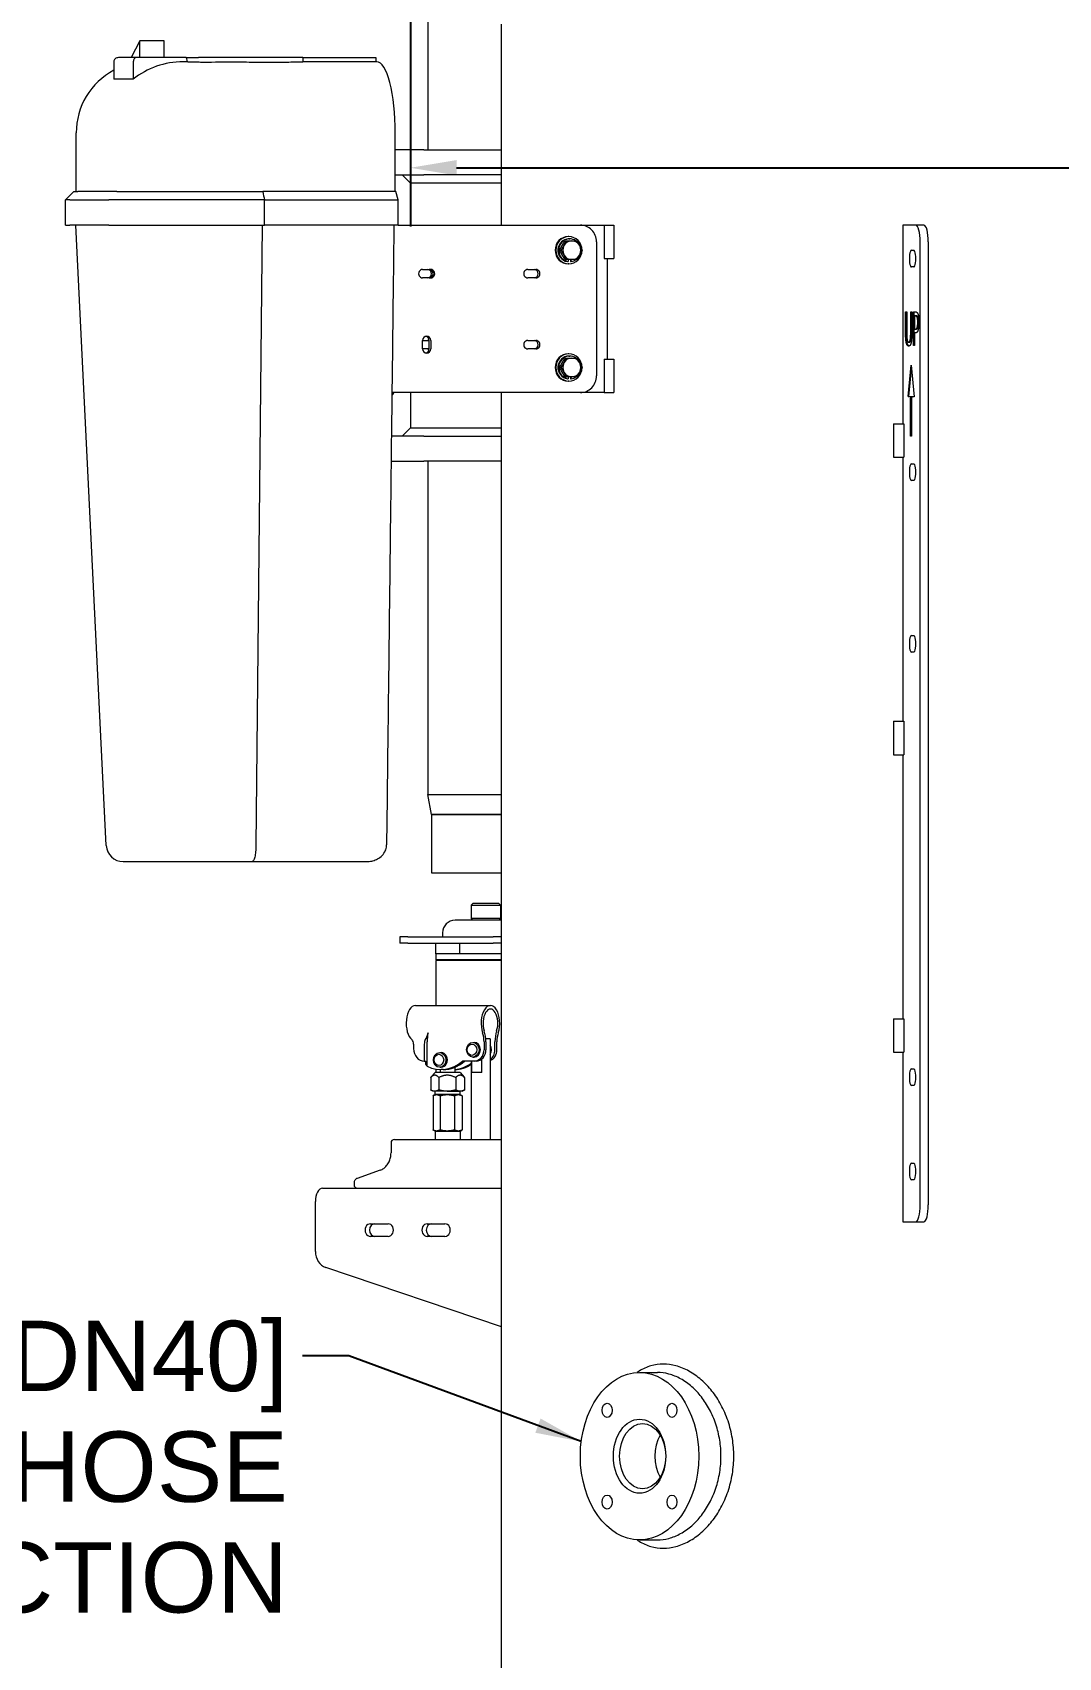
# Model space of a CAD drawing. Header units: inches. Extents: x 17 to 469, y 7 to 301.
# Drawn here: x 60.21 to 90.85, y 80.04 to 128.55 of the extents above; entities that cross this region are included whole.
import ezdxf

# ---------------------------------------------------------------- set-up
doc = ezdxf.new("R2010")
doc.units = ezdxf.units.IN
doc.header["$LTSCALE"] = 14
doc.header["$MEASUREMENT"] = 0
for name, color, linetype, lineweight in [('Dimension (ANSI)', 7, 'Continuous', 25), ('Symbol (ANSI)', 7, 'Continuous', 25), ('Visible (ANSI)', 7, 'Continuous', 50)]:
    doc.layers.add(name, color=color, linetype=linetype, lineweight=lineweight)
doc.styles.add('MEMCOR Medium', font='arial.ttf')
doc.dimstyles.new('Default (ANSI)', dxfattribs={"dimscale": 14, "dimtxt": 0.15, "dimasz": 0.098425, "dimexe": 0.125, "dimexo": 0.0625, "dimgap": 0.031496, "dimtad": 0, "dimtih": 1, "dimtoh": 1, "dimdec": 4, "dimrnd": 1e-08, "dimzin": 3, "dimdsep": 46, "dimlunit": 5, "dimtxsty": 'MEMCOR Medium', "dimcen": 0.09, "dimdle": 0.393701, "dimclrd": 256, "dimclre": 256, "dimclrt": 256, "dimadec": 0, "dimazin": 1, "dimtfac": 0.8, "dimtofl": 0, "dimtmove": 0, "dimatfit": 3, "dimfxl": 1, "dimfrac": 1, "dimtolj": 1, "dimtzin": 4, "dimlwd": -1, "dimlwe": -1, "dimarcsym": 0})
doc.dimstyles.new('Default (ANSI)$7', dxfattribs={"dimscale": 14, "dimtxt": 0.15, "dimasz": 0.098425, "dimexe": 0.125, "dimexo": 0.0625, "dimgap": 0.031496, "dimtad": 0, "dimtih": 1, "dimtoh": 1, "dimdec": 4, "dimrnd": 1e-08, "dimzin": 3, "dimdsep": 46, "dimlunit": 5, "dimtxsty": 'MEMCOR Medium', "dimcen": 0.09, "dimdle": 0.393701, "dimclrd": 256, "dimclre": 256, "dimclrt": 256, "dimadec": 0, "dimazin": 1, "dimtfac": 0.8, "dimtofl": 0, "dimtmove": 0, "dimatfit": 3, "dimfxl": 1, "dimfrac": 1, "dimtolj": 1, "dimtzin": 4, "dimlwd": -1, "dimlwe": -1, "dimarcsym": 0})

# ---------------------------------------------------------------- blocks, each defined once
blk = doc.blocks.new('*D21')
at = {"layer": 'Defpoints', "color": 0, "transparency": 16777216}
for p in [(71.494, 135.184), (109.93, 135.184), (109.93, 124.515)]:
    blk.add_point(p, dxfattribs=at)
at = {"layer": 'Dimension (ANSI)', "transparency": 16777216}
for p, q in [((71.494, 134.309), (71.494, 122.765)), ((109.93, 134.309), (109.93, 122.765)), ((72.872, 124.515), (108.552, 124.515)), ((109.93, 124.515), (112.637, 124.515))]:
    blk.add_line(p, q, dxfattribs=at)
for points in [[(72.872, 124.745), (72.872, 124.285), (71.494, 124.515)], [(108.552, 124.745), (108.552, 124.285), (109.93, 124.515)]]:
    blk.add_solid(points, dxfattribs=at)
at = {"layer": 'Dimension (ANSI)', "transparency": 16777216, "char_height": 2.1, "attachment_point": 5, "style": 'MEMCOR Medium'}
for s, insert in [('\\A1; 38{\\H0.8x;\\S7#16;} in', (120.22, 126.662)), ('\\A1;[976.3 mm]', (120.22, 122.728))]:
    blk.add_mtext(s, dxfattribs=dict(at, insert=insert))
blk = doc.blocks.new('*D23')
at = {"layer": 'Defpoints', "color": 0, "transparency": 16777216}
for p in [(90.292, 145.309), (29.862, 42.081), (70.446, 42.081)]:
    blk.add_point(p, dxfattribs=at)
at = {"layer": 'Dimension (ANSI)', "transparency": 16777216}
for p, q in [((89.417, 145.309), (28.112, 145.309)), ((29.862, 143.931), (29.862, 97.625)), ((29.862, 43.459), (29.862, 89.765)), ((69.571, 42.081), (28.112, 42.081))]:
    blk.add_line(p, q, dxfattribs=at)
for points in [[(29.633, 143.931), (30.092, 143.931), (29.862, 145.309)], [(29.633, 43.459), (30.092, 43.459), (29.862, 42.081)]]:
    blk.add_solid(points, dxfattribs=at)
at = {"layer": 'Dimension (ANSI)', "transparency": 16777216, "char_height": 2.1, "attachment_point": 5, "style": 'MEMCOR Medium'}
for s, insert in [('\\A1; 103{\\H0.8x;\\S1#4;} in', (29.862, 95.838)), ('\\A1;[2622.0 mm]', (29.862, 91.908))]:
    blk.add_mtext(s, dxfattribs=dict(at, insert=insert))
blk = doc.blocks.new('*D24')
at = {"layer": 'Defpoints', "color": 0, "transparency": 16777216}
for p in [(71.728, 136.554), (44.141, 42.081), (70.446, 42.081)]:
    blk.add_point(p, dxfattribs=at)
at = {"layer": 'Dimension (ANSI)', "transparency": 16777216}
for p, q in [((70.853, 136.554), (42.391, 136.554)), ((44.141, 135.176), (44.141, 107.523)), ((44.141, 43.459), (44.141, 99.658)), ((69.571, 42.081), (42.391, 42.081))]:
    blk.add_line(p, q, dxfattribs=at)
for points in [[(43.911, 135.176), (44.37, 135.176), (44.141, 136.554)], [(43.911, 43.459), (44.37, 43.459), (44.141, 42.081)]]:
    blk.add_solid(points, dxfattribs=at)
at = {"layer": 'Dimension (ANSI)', "transparency": 16777216, "char_height": 2.1, "attachment_point": 5, "style": 'MEMCOR Medium'}
for s, insert in [('\\A1; 94{\\H0.8x;\\S1#2;} in', (44.141, 105.736)), ('\\A1;[2399.6 mm]', (44.141, 101.804))]:
    blk.add_mtext(s, dxfattribs=dict(at, insert=insert))

msp = doc.modelspace()

# ---------------------------------------------------------------- linework, layer by layer
at = {"layer": 'Visible (ANSI)', "linetype": 'Continuous', "lineweight": 18}
for p, q in [((72.01573, 130.55426), (72.01573, 125.05389)), ((74.21165, 122.80389), (74.21165, 128.80389)), ((63.41965, 128.30389), (63.16084, 127.80389)), ((64.1441, 128.30389), (63.41965, 128.30389)), ((63.41965, 127.80389), (63.41965, 128.30389)), ((64.1441, 127.80389), (64.1441, 128.30389)), ((62.63685, 127.67889), (62.63685, 127.16349)), ((63.31837, 127.80389), (62.77916, 127.80389)), ((63.21919, 127.67889), (63.21919, 127.16349)), ((64.7948, 127.80389), (63.31837, 127.80389)), ((64.85047, 127.67889), (64.70891, 127.67889)), ((64.7948, 127.80389), (65.16955, 127.80389)), ((64.85047, 127.67889), (65.09966, 127.67889)), ((68.28263, 127.80389), (65.16955, 127.80389)), ((68.28263, 127.80389), (70.46412, 127.80389)), ((68.28263, 127.80389), (68.28263, 127.67621)), ((70.49118, 127.67889), (69.38681, 127.67889)), ((70.46412, 127.80389), (70.46412, 127.67889)), ((63.21919, 127.16349), (62.63685, 127.16349)), ((61.51435, 123.80389), (61.51435, 125.55389)), ((71.04358, 123.80389), (71.04358, 125.55389)), ((71.89602, 125.05389), (71.04358, 125.05389)), ((71.89602, 125.05389), (74.21165, 125.05389)), ((71.04358, 124.30389), (71.89602, 124.30389)), ((71.50073, 124.05389), (71.25073, 124.30389)), ((74.21165, 124.30389), (71.89602, 124.30389)), ((61.44295, 123.80389), (61.19295, 123.55389)), ((61.44295, 123.80389), (61.56422, 123.80389)), ((62.72891, 123.80389), (61.56422, 123.80389)), ((62.72891, 123.80389), (67.08513, 123.80389)), ((71.06214, 123.80389), (67.08513, 123.80389)), ((71.12713, 123.55389), (71.06214, 123.80389)), ((71.50073, 124.05389), (71.50073, 122.80389)), ((74.21165, 124.05389), (71.50073, 124.05389)), ((61.32274, 123.55389), (61.19295, 123.55389)), ((61.19295, 122.80389), (61.19295, 123.55389)), ((61.32274, 123.55389), (62.48743, 123.55389)), ((67.13825, 123.55389), (62.48743, 123.55389)), ((67.13825, 123.55389), (71.12713, 123.55389)), ((67.13825, 122.80389), (67.13825, 123.55389)), ((71.12713, 122.80389), (71.12713, 123.55389)), ((61.19295, 122.80389), (61.32274, 122.80389)), ((62.48743, 122.80389), (61.32274, 122.80389)), ((62.41387, 104.27931), (61.50198, 122.80389)), ((62.48743, 122.80389), (67.13825, 122.80389)), ((67.07253, 122.80389), (66.88333, 104.28421)), ((71.12713, 122.80389), (67.13825, 122.80389)), ((71.12713, 122.80389), (71.39362, 122.80389)), ((71.39362, 122.80389), (76.56948, 122.80389)), ((76.56948, 122.80389), (77.27823, 122.80389)), ((77.27823, 122.80389), (77.5719, 122.80389)), ((77.27823, 122.80389), (77.27823, 121.80389)), ((77.5719, 122.80389), (77.5719, 121.80389)), ((86.58829, 122.80389), (86.20006, 122.80389)), ((86.20006, 122.80389), (86.20006, 116.87357)), ((86.82977, 122.80389), (86.58829, 122.80389)), ((76.0237, 122.19439), (76.10205, 122.33489)), ((76.10205, 122.33489), (76.15198, 122.33489)), ((76.22796, 122.45989), (76.20725, 122.45989)), ((76.22796, 122.39389), (76.25229, 122.39389)), ((77.05244, 122.30389), (77.05244, 118.30389)), ((86.7177, 93.55389), (86.7177, 122.30389)), ((86.95918, 122.30389), (86.95918, 93.55389)), ((75.94535, 122.05389), (76.0237, 122.19439)), ((75.94535, 122.05389), (75.99527, 122.05389)), ((76.0237, 121.91339), (75.94535, 122.05389)), ((76.10205, 121.77289), (76.0237, 121.91339)), ((76.10205, 121.77289), (76.15198, 121.77289)), ((76.20689, 121.77289), (76.20689, 121.71715)), ((76.27336, 121.77289), (76.27336, 121.71715)), ((76.29769, 121.71715), (76.29769, 121.77289)), ((77.27823, 121.80389), (77.5719, 121.80389)), ((77.36616, 121.80389), (77.36616, 118.80389)), ((86.45888, 122.05389), (86.52359, 122.05389)), ((71.86059, 121.47889), (72.10207, 121.47889)), ((74.99985, 121.47889), (75.24133, 121.47889)), ((76.18256, 121.71715), (76.20689, 121.71715)), ((76.22796, 121.64789), (76.20725, 121.64789)), ((76.27336, 121.71715), (76.29769, 121.71715)), ((86.52359, 121.55389), (86.45888, 121.55389)), ((72.10207, 121.22889), (71.86059, 121.22889)), ((75.24133, 121.22889), (74.99985, 121.22889)), ((86.2811, 119.58947), (86.2811, 120.21346)), ((86.2811, 120.21346), (86.3155, 120.21346)), ((86.30525, 119.58947), (86.30525, 120.21346)), ((86.3155, 120.21346), (86.3155, 119.58947)), ((86.434, 120.21346), (86.4684, 120.21346)), ((86.434, 119.58623), (86.434, 120.21346)), ((86.45815, 119.58623), (86.45815, 120.21346)), ((86.4684, 120.21346), (86.4684, 119.58947)), ((86.51769, 119.21346), (86.51769, 120.21346)), ((86.51769, 120.21346), (86.58271, 120.21346)), ((86.54183, 119.21346), (86.54183, 120.21346)), ((86.58061, 120.09839), (86.55208, 120.09839)), ((86.55208, 120.09839), (86.55208, 119.69968)), ((86.58061, 120.09839), (86.60476, 120.09839)), ((71.86059, 119.35889), (72.05335, 119.35889)), ((71.86059, 119.10889), (71.86059, 119.35889)), ((72.05354, 119.10889), (72.05354, 119.35889)), ((72.10207, 119.35889), (72.10207, 119.10889)), ((74.99985, 119.35889), (75.24133, 119.35889)), ((86.55208, 119.69968), (86.57557, 119.69968)), ((86.55208, 119.58623), (86.55208, 119.21346)), ((86.58124, 119.58623), (86.55208, 119.58623)), ((86.57557, 119.69968), (86.59972, 119.69968)), ((86.63074, 119.75965), (86.65488, 119.75965)), ((72.05335, 119.10889), (71.86059, 119.10889)), ((75.24133, 119.10889), (74.99985, 119.10889)), ((76.22796, 118.95989), (76.20725, 118.95989)), ((76.22796, 118.89389), (76.25229, 118.89389)), ((86.37464, 119.30584), (86.39879, 119.30584)), ((86.55208, 119.21346), (86.51769, 119.21346)), ((75.94535, 118.55389), (76.0237, 118.69439)), ((75.94535, 118.55389), (75.99527, 118.55389)), ((76.0237, 118.41339), (75.94535, 118.55389)), ((76.0237, 118.69439), (76.10205, 118.83489)), ((76.10205, 118.27289), (76.0237, 118.41339)), ((76.10205, 118.83489), (76.15198, 118.83489)), ((77.27823, 118.80389), (77.5719, 118.80389)), ((77.27823, 118.80389), (77.27823, 117.80389)), ((77.5719, 118.80389), (77.5719, 117.80389)), ((86.35514, 117.68438), (86.44951, 118.62754)), ((86.37929, 117.68438), (86.46121, 118.50312)), ((86.44951, 118.62754), (86.53885, 117.67744)), ((76.10205, 118.27289), (76.15198, 118.27289)), ((76.18256, 118.21715), (76.20689, 118.21715)), ((76.20689, 118.27289), (76.20689, 118.21715)), ((76.22796, 118.14789), (76.20725, 118.14789)), ((76.27336, 118.27289), (76.27336, 118.21715)), ((76.27336, 118.21715), (76.29769, 118.21715)), ((76.29769, 118.21715), (76.29769, 118.27289)), ((71.39362, 117.80389), (70.94269, 117.80389)), ((76.56948, 117.80389), (71.39362, 117.80389)), ((71.50073, 117.80389), (71.50073, 116.75389)), ((74.21165, 77.23489), (74.21165, 117.80389)), ((77.27823, 117.80389), (76.56948, 117.80389)), ((77.27823, 117.80389), (77.5719, 117.80389)), ((86.43181, 117.68228), (86.35514, 117.68438)), ((86.35514, 117.68438), (86.37929, 117.68438)), ((86.45596, 117.68228), (86.37929, 117.68438)), ((86.42807, 116.50636), (86.43181, 117.68228)), ((86.43181, 117.68228), (86.45596, 117.68228)), ((86.45222, 116.50692), (86.45596, 117.68228)), ((86.46113, 117.68095), (86.45793, 116.50706)), ((86.46113, 117.68095), (86.48528, 117.68095)), ((86.53885, 117.67744), (86.46113, 117.68095)), ((86.53875, 117.67854), (86.48528, 117.68095)), ((71.89602, 116.50389), (70.92727, 116.50389)), ((71.50073, 116.75389), (71.25073, 116.50389)), ((71.50073, 116.75389), (74.21165, 116.75389)), ((71.89602, 116.50389), (74.21165, 116.50389)), ((85.92217, 116.87357), (86.22665, 116.87357)), ((85.92217, 116.87357), (85.92217, 115.87357)), ((86.22665, 116.87357), (86.22665, 115.87357)), ((86.45793, 116.50706), (86.42807, 116.50636)), ((70.91838, 115.75389), (71.89602, 115.75389)), ((74.21165, 115.75389), (71.89602, 115.75389)), ((72.01573, 115.75389), (72.01573, 105.80389)), ((85.92217, 115.87357), (86.22665, 115.87357)), ((86.20006, 115.87357), (86.20006, 107.99357)), ((86.45888, 115.67889), (86.52359, 115.67889)), ((86.52359, 115.17889), (86.45888, 115.17889)), ((86.45888, 110.55389), (86.52359, 110.55389)), ((86.52359, 110.05389), (86.45888, 110.05389)), ((85.92217, 107.99357), (86.22665, 107.99357)), ((85.92217, 107.99357), (85.92217, 106.99357)), ((86.22665, 107.99357), (86.22665, 106.99357)), ((85.92217, 106.99357), (86.22665, 106.99357)), ((86.20006, 106.99357), (86.20006, 99.11357)), ((72.01573, 105.80389), (74.21165, 105.80389)), ((72.01573, 105.80389), (72.06398, 105.80389)), ((72.12573, 105.21389), (72.01573, 105.80389)), ((72.06398, 105.80389), (74.21165, 105.80389)), ((72.12573, 105.21389), (74.21165, 105.21389)), ((72.12573, 105.21389), (72.12573, 103.46389)), ((74.13127, 105.21389), (72.12573, 105.21389)), ((74.21165, 105.21389), (74.13127, 105.21389)), ((66.88333, 104.28421), (66.88333, 104.28417)), ((62.91328, 103.80389), (62.98229, 103.80389)), ((62.98229, 103.80389), (64.27316, 103.80389)), ((64.27316, 103.80389), (66.76842, 103.80389)), ((66.76842, 103.80389), (70.19183, 103.80389)), ((72.12573, 103.46389), (74.21165, 103.46389)), ((73.36323, 102.55389), (73.31323, 102.50389)), ((73.31323, 102.50389), (74.18823, 102.50389)), ((73.31323, 102.50389), (73.31323, 102.10389)), ((74.13823, 102.55389), (73.36323, 102.55389)), ((74.13823, 102.55389), (74.18823, 102.50389)), ((74.18823, 102.50389), (74.18823, 102.10389)), ((74.21165, 102.05389), (72.83211, 102.05389)), ((74.18823, 102.10389), (73.31323, 102.10389)), ((73.36323, 102.05389), (73.31323, 102.10389)), ((74.13823, 102.05389), (74.18823, 102.10389)), ((71.41882, 101.55389), (71.18378, 101.55389)), ((71.18378, 101.55389), (71.18378, 101.36639)), ((71.41882, 101.55389), (73.96297, 101.55389)), ((72.45711, 101.67889), (72.45711, 101.55389)), ((74.21165, 101.55389), (73.96297, 101.55389)), ((71.41882, 101.36639), (71.18378, 101.36639)), ((71.41882, 101.36639), (73.96297, 101.36639)), ((72.97121, 101.05389), (72.25698, 101.05389)), ((72.25698, 101.05389), (72.25698, 100.86639)), ((72.25747, 101.05389), (72.25747, 101.36639)), ((72.97121, 101.05389), (72.97121, 101.36639)), ((74.21165, 101.05389), (72.97121, 101.05389)), ((74.21165, 101.36639), (73.96297, 101.36639)), ((74.21165, 100.86639), (72.25698, 100.86639)), ((74.21165, 100.84639), (72.25698, 100.84639)), ((72.25698, 100.84639), (72.25698, 99.51014)), ((72.38198, 100.84639), (72.38198, 100.86639)), ((71.64625, 99.51014), (73.88546, 99.51014)), ((85.92217, 99.11357), (86.22665, 99.11357)), ((85.92217, 99.11357), (85.92217, 98.11357)), ((86.22665, 99.11357), (86.22665, 98.11357)), ((73.87348, 98.51014), (73.74718, 98.51014)), ((73.87348, 98.51014), (73.87348, 95.51014)), ((71.58884, 98.35593), (71.58884, 98.22014)), ((71.90873, 98.35593), (71.90873, 97.84514)), ((71.99442, 97.69572), (71.99442, 98.42324)), ((72.37107, 98.10197), (72.41347, 98.10197)), ((73.35739, 98.40764), (73.39979, 98.40764)), ((73.69302, 98.42324), (73.69302, 98.18889)), ((73.75043, 98.42324), (73.75043, 98.18889)), ((74.02049, 98.18889), (74.02049, 98.42324)), ((74.07789, 98.18889), (74.07789, 98.42324)), ((85.92217, 98.11357), (86.22665, 98.11357)), ((86.20006, 98.11357), (86.20006, 93.05389)), ((71.90873, 97.84514), (71.95799, 97.84514)), ((71.95799, 97.74924), (71.95799, 97.84514)), ((72.23091, 97.51014), (72.10788, 97.36352)), ((72.98091, 97.51014), (72.23091, 97.51014)), ((72.25698, 97.60867), (72.25698, 97.51014)), ((72.37107, 97.66447), (72.41347, 97.66447)), ((72.38716, 97.59552), (72.38716, 97.51014)), ((72.47088, 97.59514), (72.41347, 97.59514)), ((72.82466, 97.66595), (72.82466, 97.51014)), ((72.98091, 97.51014), (73.10394, 97.36352)), ((73.39979, 97.84514), (73.05325, 97.84514)), ((73.31098, 97.84514), (73.31098, 95.51014)), ((73.32727, 97.51014), (73.32727, 97.84514)), ((73.62887, 97.51014), (73.32727, 97.51014)), ((73.35739, 97.97014), (73.39979, 97.97014)), ((73.4572, 97.84514), (73.39979, 97.84514)), ((73.62887, 97.51014), (73.62887, 97.91021)), ((86.45888, 97.61639), (86.52359, 97.61639)), ((72.10089, 97.35499), (72.10089, 96.98671)), ((72.34228, 97.35499), (72.34228, 96.98671)), ((72.84729, 97.35499), (72.84729, 96.98671)), ((73.11093, 97.35499), (73.11093, 96.98671)), ((86.52359, 97.11639), (86.45888, 97.11639)), ((72.16841, 96.94764), (72.10788, 96.98259)), ((72.22158, 96.94764), (72.16841, 96.94764)), ((72.17304, 96.81414), (72.17304, 95.79363)), ((72.23091, 96.84764), (72.17902, 96.81768)), ((72.59478, 96.94764), (72.22158, 96.94764)), ((72.23091, 96.84764), (72.23091, 96.94764)), ((72.27649, 96.84764), (72.23091, 96.84764)), ((72.59637, 96.84764), (72.27649, 96.84764)), ((72.37994, 96.81414), (72.37994, 95.79363)), ((72.59478, 96.94764), (72.97911, 96.94764)), ((72.9258, 96.84764), (72.59637, 96.84764)), ((72.81281, 96.81414), (72.81281, 95.79363)), ((72.98091, 96.84764), (72.9258, 96.84764)), ((73.04341, 96.94764), (72.97911, 96.94764)), ((72.98091, 96.84764), (72.98091, 96.94764)), ((72.98091, 96.84764), (73.03279, 96.81768)), ((73.03878, 96.81414), (73.03878, 95.79363)), ((73.04341, 96.94764), (73.10394, 96.98259)), ((72.23091, 95.76014), (72.17902, 95.79009)), ((72.23091, 95.76014), (72.27649, 95.76014)), ((72.23091, 95.76014), (72.23091, 95.51014)), ((72.27649, 95.76014), (72.59637, 95.76014)), ((72.59637, 95.76014), (72.9258, 95.76014)), ((72.9258, 95.76014), (72.98091, 95.76014)), ((72.98091, 95.76014), (73.03279, 95.79009)), ((72.98091, 95.76014), (72.98091, 95.51014)), ((70.9156, 95.41014), (70.9156, 95.10967)), ((71.0156, 95.51014), (73.64827, 95.51014)), ((73.64827, 95.51014), (74.21165, 95.51014)), ((86.45888, 94.80389), (86.52359, 94.80389)), ((69.81145, 94.20481), (69.81145, 94.15389)), ((70.59468, 94.59133), (69.90816, 94.34686)), ((86.52359, 94.30389), (86.45888, 94.30389)), ((68.65699, 92.16539), (68.65699, 93.65389)), ((68.86896, 94.05389), (74.21165, 94.05389)), ((70.30009, 92.99139), (70.83012, 92.99139)), ((71.99618, 92.99139), (72.52621, 92.99139)), ((86.20006, 93.05389), (86.58829, 93.05389)), ((86.58829, 93.05389), (86.82977, 93.05389)), ((70.83012, 92.61639), (70.30009, 92.61639)), ((72.52621, 92.61639), (71.99618, 92.61639)), ((74.21165, 89.91935), (68.96468, 91.68458)), ((78.3376, 88.55389), (78.86857, 88.55389)), ((78.3376, 83.55389), (78.86857, 83.55389))]:
    msp.add_line(p, q, dxfattribs=at)
for centre, radius, start, end in [((63.63935, 125.55389), 2.125, 118.14892, 180), ((62.91327, 104.30389), 0.5, 182.818171, 270), ((72.83211, 101.67889), 0.375, 90, 180), ((71.0156, 95.41014), 0.1, 90, 180), ((69.91145, 94.15389), 0.1, 180, 270)]:
    msp.add_arc(centre, radius, start, end, dxfattribs=at)
for centre, major_axis, ratio, start_param, end_param in [((62.77916, 127.67889), (-0.14231, 0), 0.87837042, 4.71238898, 6.28318531), ((63.31837, 127.67889), (0, -0.125), 0.7933798, 3.14159265, 4.71238898), ((64.70891, 125.55389), (-2.28176, 0), 0.93130066, 4.71238898, 5.42376912), ((64.7948, 127.67889), (0, -0.125), 0.2803873, 1.57079633, 3.14159265), ((69.38681, 125.55389), (-21.99032, 0), 0.09663341, 4.71238898, 4.76262215), ((70.49118, 125.55389), (0, 2.125), 0.25995395, 4.71238898, 6.28318531), ((76.56948, 122.30389), (0, 0.5), 0.96592583, 4.71238898, 6.28318531), ((86.58829, 122.30389), (0, 0.5), 0.25881905, 4.71238898, 6.28318531), ((86.82977, 122.30389), (0, 0.5), 0.25881905, 4.71238898, 6.28318531), ((76.20725, 122.05389), (0, 0.406), 0.96592583, 0, 3.14159265), ((76.22796, 122.05389), (0, 0.406), 0.96592583, 4.72280365, 10.98515962), ((76.22796, 122.05389), (0, 0.34), 0.96592583, 0, 3.00291327), ((76.25229, 122.05389), (0, -0.34), 0.96592583, 2.54360569, 6.14450593), ((76.31518, 122.05389), (0, 0.281), 0.96592583, 0, 1.04719755), ((76.31518, 122.05389), (0, 0.281), 0.96592583, 5.23598776, 6.28318531), ((76.25229, 122.05389), (0, -0.34), 0.96592583, 1.96986023, 2.25394248), ((76.25229, 122.05389), (0, 0.281), 0.96592583, 0.84363039, 1.25076471), ((76.25229, 122.05389), (0, 0.281), 0.96592583, 1.89082795, 2.29796226), ((76.31518, 122.05389), (0, -0.281), 0.96592583, 4.1887902, 5.23598776), ((76.31518, 122.05389), (0, -0.281), 0.96592583, 5.23598776, 6.28318531), ((76.25229, 122.05389), (0, -0.34), 0.96592583, 0.13867938, 0.59798696), ((76.31518, 122.05389), (0, -0.281), 0.96592583, 0, 1.04719755), ((76.25229, 122.05389), (0, -0.34), 0.96592583, 0.88765017, 1.17173242), ((76.31518, 122.05389), (0, 0.281), 0.96592583, 4.1887902, 5.23598776), ((86.45888, 121.80389), (0, -0.25), 0.25881905, 3.14159265, 6.28318531), ((86.52359, 121.80389), (0, 0.25), 0.25881905, 3.14159265, 6.28318531), ((71.86059, 121.35389), (0, -0.125), 0.96592583, 3.14159265, 6.28318531), ((72.00483, 121.35389), (0, -0.125), 0.96592583, 0, 3.14159265), ((72.05335, 121.35389), (0, 0.125), 0.96592583, 3.14159265, 6.28318531), ((72.05354, 121.35389), (0, -0.125), 0.96592583, 0, 3.14159265), ((72.10207, 121.35389), (0, 0.125), 0.96592583, 3.14159265, 6.28318531), ((74.99985, 121.35389), (0, -0.125), 0.96592583, 3.14159265, 6.28318531), ((75.1928, 121.35389), (0, -0.125), 0.96592583, 0, 3.14159265), ((75.24133, 121.35389), (0, 0.125), 0.96592583, 3.14159265, 6.28318531), ((71.98133, 119.35889), (0, 0.125), 0.96592583, 4.71238898, 7.85398163), ((71.9328, 119.35889), (0, 0.125), 0.96592583, 4.71238898, 6.08084556), ((72.00483, 119.23389), (0, 0.125), 0.96592583, 5.86788264, 6.28318531), ((72.05335, 119.23389), (0, 0.125), 0.96592583, 6.2816422, 6.28318531), ((74.99985, 119.23389), (0, -0.125), 0.96592583, 3.14159265, 6.28318531), ((75.1928, 119.23389), (0, -0.125), 0.96592583, 0, 3.14159265), ((75.24133, 119.23389), (0, 0.125), 0.96592583, 3.14159265, 6.28318531), ((71.98133, 119.10889), (0, -0.125), 0.96592583, 4.71238898, 7.85398163), ((71.9328, 119.10889), (0, -0.125), 0.96592583, 0.20233975, 1.57079633), ((72.00483, 119.23389), (0, -0.125), 0.96592583, 0, 0.41530267), ((72.05335, 119.23389), (0, -0.125), 0.96592583, 0, 0.0015431), ((76.20725, 118.55389), (0, 0.406), 0.96592583, 0, 3.14159265), ((76.22796, 118.55389), (0, 0.406), 0.96592583, 4.72280365, 10.98515962), ((76.22796, 118.55389), (0, 0.34), 0.96592583, 0, 3.00291327), ((76.25229, 118.55389), (0, -0.34), 0.96592583, 2.54360569, 6.14450593), ((76.25229, 118.55389), (0, 0.281), 0.96592583, 0.84363039, 1.25076471), ((76.25229, 118.55389), (0, 0.281), 0.96592583, 1.89082795, 2.29796226), ((76.31518, 118.55389), (0, -0.281), 0.96592583, 4.1887902, 5.23598776), ((76.31518, 118.55389), (0, 0.281), 0.96592583, 0, 1.04719755), ((76.31518, 118.55389), (0, -0.281), 0.96592583, 5.23598776, 6.28318531), ((76.31518, 118.55389), (0, 0.281), 0.96592583, 5.23598776, 6.28318531), ((76.31518, 118.55389), (0, -0.281), 0.96592583, 0, 1.04719755), ((76.25229, 118.55389), (0, -0.34), 0.96592583, 1.96986023, 2.25394248), ((76.25229, 118.55389), (0, -0.34), 0.96592583, 0.88765017, 1.17173242), ((76.31518, 118.55389), (0, 0.281), 0.96592583, 4.1887902, 5.23598776), ((76.25229, 118.55389), (0, -0.34), 0.96592583, 0.13867938, 0.59798696), ((76.56948, 118.30389), (0, -0.5), 0.96592583, 0, 1.57079633), ((71.01776, 117.30389), (0, 0.5), 0.25881905, 0, 0.62963673), ((86.45888, 115.42889), (0, -0.25), 0.25881905, 3.14159265, 6.28318531), ((86.52359, 115.42889), (0, 0.25), 0.25881905, 3.14159265, 6.28318531), ((86.45888, 110.30389), (0, -0.25), 0.25881905, 3.14159265, 6.28318531), ((86.52359, 110.30389), (0, 0.25), 0.25881905, 3.14159265, 6.28318531), ((70.28644, 104.30578), (0.11348, 0.48878), 0.98813552, 4.88579285, 4.93116351), ((71.64625, 98.97889), (0, 0.53125), 0.52185814, 0, 2.75995643), ((73.88546, 98.97889), (0, 0.53125), 0.52185814, 4.14335939, 8.42301123), ((73.88546, 98.97889), (0, 0.42125), 0.52185814, 4.14335939, 8.42301123), ((71.51578, 98.35593), (0, 0.14), 0.52185814, 4.71238898, 5.90154908), ((71.95509, 98.35593), (0, 0.14), 0.33117415, 0.38163623, 1.57079633), ((71.8723, 98.97889), (0, -0.53125), 0.33117415, 0.38163623, 1.00176674), ((72.16001, 98.42324), (0, -0.5), 0.33117415, 4.14335939, 4.71238898), ((73.43209, 98.42324), (0, -0.5), 0.52185814, 1.57079633, 2.13982592), ((73.43209, 98.42324), (0, -0.61), 0.52185814, 1.57079633, 2.13982592), ((74.33882, 98.42324), (0, 0.61), 0.52185814, 1.00176674, 1.57079633), ((74.33882, 98.42324), (0, 0.5), 0.52185814, 1.00176674, 1.57079633), ((71.90873, 98.22014), (0, -0.375), 0.85303229, 4.71238898, 6.28318531), ((72.41347, 97.88322), (0, 0.21875), 0.85303229, 3.14159265, 6.28318531), ((73.39979, 98.18889), (0, -0.21875), 0.85303229, 0, 3.14159265), ((73.39979, 98.18889), (0, -0.34375), 0.85303229, 0, 1.57079633), ((73.4572, 98.18889), (0, -0.34375), 0.85303229, 0, 1.57079633), ((73.72726, 98.18889), (0, -0.21875), 0.85303229, 0.90042918, 2.24116347), ((73.78466, 98.18889), (0, -0.34375), 0.85303229, 0.307718, 1.57079633), ((73.72726, 98.18889), (0, 0.34375), 0.85303229, 3.66363384, 4.71238898), ((72.15711, 98.84514), (0, 1.25), 0.33117415, 2.63979768, 2.73770081), ((72.41347, 98.84514), (0, -1.25), 0.85303229, 5.87929347, 6.92668642), ((72.47088, 98.84514), (0, -1.25), 0.85303229, 0, 0.64350111), ((72.74094, 98.84514), (0, -1.25), 0.85303229, 0.07859535, 0.56403321), ((72.79834, 98.84514), (0, -1.25), 0.85303229, 0.02468135, 0.50152514), ((86.45888, 97.36639), (0, -0.25), 0.25881905, 3.14159265, 6.28318531), ((86.52359, 97.36639), (0, 0.25), 0.25881905, 3.14159265, 6.28318531), ((86.45888, 94.55389), (0, -0.25), 0.25881905, 3.14159265, 6.28318531), ((86.52359, 94.55389), (0, 0.25), 0.25881905, 3.14159265, 6.28318531), ((68.86896, 93.65389), (0, 0.4), 0.52991926, 0, 1.57079633), ((86.58829, 93.55389), (0, -0.5), 0.25881905, 0, 1.57079633), ((86.82977, 93.55389), (0, -0.5), 0.25881905, 0, 1.57079633), ((70.30009, 92.80389), (0, -0.1875), 0.8480481, 3.14159265, 6.28318531), ((70.43257, 92.80389), (0, 0.1875), 0.8480481, 0, 3.14159265), ((70.83012, 92.80389), (0, 0.1875), 0.8480481, 3.14159265, 6.28318531), ((71.99618, 92.80389), (0, -0.1875), 0.8480481, 3.14159265, 6.28318531), ((72.12866, 92.80389), (0, 0.1875), 0.8480481, 0, 3.14159265), ((72.52621, 92.80389), (0, 0.1875), 0.8480481, 3.14159265, 6.28318531), ((69.08102, 92.16539), (0, -0.5), 0.8480481, 4.71238898, 6.00526251), ((79.48311, 86.05389), (0, -0.975), 0.70710678, 4.01124167, 5.41353629)]:
    msp.add_ellipse(centre, major_axis=major_axis, ratio=ratio, start_param=start_param, end_param=end_param, dxfattribs=at)
for centre, major_axis, ratio in [((72.37107, 97.88322), (0, -0.21875), 0.85303229), ((72.34498, 97.88322), (0, 0.16875), 0.85303229), ((73.35739, 98.18889), (0, -0.21875), 0.85303229), ((73.3313, 98.18889), (0, 0.16875), 0.85303229), ((78.3376, 86.05389), (0, 2.5), 0.70710678), ((77.36885, 87.42391), (0, 0.21094), 0.70710678), ((79.30635, 87.42391), (0, -0.21094), 0.70710678), ((78.3376, 86.05389), (0, -1.105), 0.70710678), ((78.42952, 86.05389), (0, 0.975), 0.70710678), ((77.36885, 84.68387), (0, 0.21094), 0.70710678), ((79.30635, 84.68387), (0, -0.21094), 0.70710678)]:
    msp.add_ellipse(centre, major_axis=major_axis, ratio=ratio, dxfattribs=at)
for points, degree in [([(65.09966, 127.67889), (65.12217, 127.67889), (65.14562, 127.67798), (65.16955, 127.67502)], 3), ([(66.52765, 127.67408), (66.62496, 127.67307), (66.72592, 127.67206), (66.83008, 127.6715)], 3), ([(67.08513, 123.80389), (67.1029, 123.72059), (67.12062, 123.63719), (67.13825, 123.55389)], 3), ([(86.62675, 120.0603), (86.61857, 120.08137), (86.59676, 120.09839), (86.58061, 120.09839)], 2), ([(86.58271, 120.21346), (86.60578, 120.21346), (86.63808, 120.18429), (86.65045, 120.15106)], 2), ([(86.64542, 119.90795), (86.64542, 119.95981), (86.63619, 120.03599), (86.62675, 120.0603)], 2), ([(86.63074, 119.75965), (86.6385, 119.78963), (86.64542, 119.86014), (86.64542, 119.90795)], 2), ([(86.65045, 120.15106), (86.66492, 120.11297), (86.68128, 119.99547), (86.68128, 119.912)], 2), ([(86.68128, 119.912), (86.68128, 119.84717), (86.66933, 119.73048), (86.65863, 119.68996)], 2), ([(86.30585, 119.28477), (86.29222, 119.33664), (86.2811, 119.4825), (86.2811, 119.58947)], 2), ([(86.3155, 119.58947), (86.3155, 119.51978), (86.32011, 119.42578), (86.32661, 119.38769)], 2), ([(86.32661, 119.38769), (86.33353, 119.34717), (86.35745, 119.30584), (86.37464, 119.30584)], 2), ([(86.37464, 119.30584), (86.39079, 119.30584), (86.41596, 119.34717), (86.42288, 119.38769)], 2), ([(86.42288, 119.38769), (86.42939, 119.42578), (86.434, 119.51897), (86.434, 119.58623)], 2), ([(86.4684, 119.58947), (86.4684, 119.48493), (86.45749, 119.33583), (86.44365, 119.28477)], 2), ([(86.57557, 119.69968), (86.59655, 119.69968), (86.62235, 119.72561), (86.63074, 119.75965)], 2), ([(86.65863, 119.68996), (86.64521, 119.6389), (86.60892, 119.58623), (86.58124, 119.58623)], 2), ([(86.37464, 119.19239), (86.35178, 119.19239), (86.3178, 119.23858), (86.30585, 119.28477)], 2), ([(86.44365, 119.28477), (86.43127, 119.23777), (86.39855, 119.19239), (86.37464, 119.19239)], 2)]:
    msp.add_open_spline(points, degree=degree, dxfattribs=at)
for points, knots in [([(65.16955, 127.67502), (65.17414, 127.67443), (65.18053, 127.67386), (65.20774, 127.67215), (65.23523, 127.67138), (65.3199, 127.67045), (65.38586, 127.67092), (65.59137, 127.6729), (65.75419, 127.67471), (66.08166, 127.67649), (66.30758, 127.67668), (66.52765, 127.67408)], [-71.64186037, -71.64186037, -71.64186037, -71.64186037, -71.40431492, -71.40431492, -70.85251163, -70.85251163, -69.95071799, -69.95071799, -68.02154672, -68.02154672, -64.74476424, -64.74476424, -64.74476424, -64.74476424]), ([(66.83008, 127.6715), (66.95148, 127.67102), (67.07006, 127.67074), (67.18329, 127.67074), (67.30829, 127.67074), (67.4346, 127.67105), (67.56132, 127.67155)], [28.61566073, 28.61566073, 28.61566073, 28.61566073, 29.49083043, 29.49083043, 29.49083043, 30.45697884, 30.45697884, 30.45697884, 30.45697884]), ([(67.56132, 127.67155), (67.72205, 127.67226), (67.88345, 127.67328), (68.12373, 127.67503), (68.20343, 127.67565), (68.28263, 127.67621)], [0.96614841, 0.96614841, 0.96614841, 0.96614841, 2.19142906, 2.19142906, 2.80272071, 2.80272071, 2.80272071, 2.80272071]), ([(71.002, 122.80389), (70.98737, 121.57046), (70.97274, 120.33702), (70.94348, 117.87016), (70.92885, 116.63673), (70.89959, 114.16986), (70.88496, 112.93643), (70.8557, 110.46957), (70.84106, 109.23613), (70.8118, 106.76927), (70.79717, 105.53584), (70.78254, 104.30241)], [-48.29990362, -48.29990362, -48.29990362, -48.29990362, -38.89128474, -38.89128474, -29.48266585, -29.48266585, -20.07404697, -20.07404697, -10.66542808, -10.66542808, -1.2568092, -1.2568092, -1.2568092, -1.2568092]), ([(86.6509, 120.0603), (86.64351, 120.07934), (86.63604, 120.08658), (86.62327, 120.09654), (86.61343, 120.09839), (86.60476, 120.09839)], [-0.38189383, -0.38189383, -0.38189383, -0.38189383, -0.255461127, -0.255461127, 0, 0, 0, 0]), ([(86.66957, 119.90795), (86.66957, 119.92823), (86.66904, 119.94869), (86.66616, 119.99105), (86.66391, 120.007), (86.65913, 120.03474), (86.65535, 120.04884), (86.6509, 120.0603)], [-0.337279569, -0.337279569, -0.337279569, -0.337279569, -0.253916557, -0.253916557, -0.157342525, -0.157342525, 0, 0, 0, 0]), ([(86.65488, 119.75965), (86.65737, 119.76924), (86.65963, 119.77965), (86.66365, 119.80306), (86.66508, 119.81442), (86.66868, 119.85108), (86.66957, 119.87997), (86.66957, 119.90795)], [-0.377899074, -0.377899074, -0.377899074, -0.377899074, -0.298395577, -0.298395577, -0.213230014, -0.213230014, 0, 0, 0, 0]), ([(86.33, 119.28477), (86.32549, 119.3019), (86.32161, 119.32091), (86.31511, 119.36318), (86.31262, 119.38583), (86.30846, 119.4403), (86.30525, 119.49447), (86.30525, 119.58947)], [-1.83487294, -1.83487294, -1.83487294, -1.83487294, -1.2832116, -1.2832116, -0.72393044, -0.72393044, 0, 0, 0, 0]), ([(86.39879, 119.30584), (86.40566, 119.30584), (86.41254, 119.30864), (86.42328, 119.31969), (86.42958, 119.32757), (86.44023, 119.35538), (86.44402, 119.37005), (86.44703, 119.38769)], [-0.729908788, -0.729908788, -0.729908788, -0.729908788, -0.378375556, -0.378375556, -0.16104957, -0.16104957, 0, 0, 0, 0]), ([(86.44703, 119.38769), (86.45145, 119.41357), (86.45433, 119.44192), (86.45662, 119.48813), (86.45815, 119.52245), (86.45815, 119.58623)], [-1.42536624, -1.42536624, -1.42536624, -1.42536624, -0.48598408, -0.48598408, 0, 0, 0, 0]), ([(86.59972, 119.69968), (86.60763, 119.69968), (86.61614, 119.70106), (86.63288, 119.71028), (86.63808, 119.71737), (86.64658, 119.73211), (86.65106, 119.74413), (86.65488, 119.75965)], [-0.372028077, -0.372028077, -0.372028077, -0.372028077, -0.274279003, -0.274279003, -0.163348537, -0.163348537, 0, 0, 0, 0]), ([(86.38699, 119.19404), (86.38275, 119.19527), (86.37852, 119.19723), (86.36729, 119.20492), (86.36042, 119.2123), (86.34487, 119.23789), (86.33688, 119.2582), (86.33, 119.28477)], [-0.622564013, -0.622564013, -0.622564013, -0.622564013, -0.497865325, -0.497865325, -0.286365354, -0.286365354, 0, 0, 0, 0]), ([(66.88333, 104.28417), (66.88274, 104.21914), (66.87926, 104.15524), (66.8669, 104.03685), (66.85812, 103.98351), (66.83634, 103.89449), (66.82353, 103.85969), (66.79648, 103.81505), (66.78262, 103.80398), (66.76854, 103.80389), (66.76848, 103.80389), (66.76842, 103.80389)], [0, 0, 0, 0, 0.4958908, 0.4958908, 0.99192361, 0.99192361, 1.48822485, 1.48822485, 1.94932359, 1.94932359, 1.95126964, 1.95126964, 1.95126964, 1.95126964]), ([(70.19183, 103.80389), (70.24085, 103.80389), (70.29011, 103.80899), (70.38726, 103.82996), (70.43549, 103.84585), (70.52904, 103.89035), (70.57474, 103.91908), (70.6591, 103.99296), (70.6978, 104.03818), (70.75032, 104.13432), (70.76752, 104.18096), (70.77894, 104.24687), (70.78083, 104.26327), (70.78176, 104.27967)], [-0.00201124, -0.00201124, -0.00201124, -0.00201124, 0.35938223, 0.35938223, 0.7207757, 0.7207757, 1.08216916, 1.08216916, 1.44356263, 1.44356263, 1.71633121, 1.71633121, 1.80495609, 1.80495609, 1.80495609, 1.80495609]), ([(70.59468, 94.59133), (70.63002, 94.60391), (70.66435, 94.62193), (70.72886, 94.66831), (70.75901, 94.69666), (70.8128, 94.76228), (70.83642, 94.79953), (70.87512, 94.88055), (70.89018, 94.92431), (70.91042, 95.01528), (70.9156, 95.06247), (70.9156, 95.10967)], [3.43650117, 3.43650117, 3.43650117, 3.43650117, 3.69167874, 3.69167874, 3.9468563, 3.9468563, 4.20203386, 4.20203386, 4.45721142, 4.45721142, 4.71238898, 4.71238898, 4.71238898, 4.71238898]), ([(69.90816, 94.34686), (69.89559, 94.34238), (69.88388, 94.33613), (69.863, 94.32113), (69.85382, 94.31238), (69.83821, 94.29333), (69.83177, 94.28304), (69.82153, 94.26161), (69.81774, 94.25048), (69.8127, 94.22783), (69.81145, 94.21632), (69.81145, 94.20481)], [0.29490852, 0.29490852, 0.29490852, 0.29490852, 0.55008608, 0.55008608, 0.80526364, 0.80526364, 1.0604412, 1.0604412, 1.31561877, 1.31561877, 1.57079633, 1.57079633, 1.57079633, 1.57079633]), ([(78.26138, 83.55623), (78.28196, 83.54185), (78.30279, 83.52805), (78.43587, 83.44468), (78.55465, 83.39156), (78.79782, 83.32184), (78.92222, 83.30526), (79.16674, 83.30526), (79.29508, 83.32184), (79.55437, 83.39156), (79.68532, 83.44468), (79.93999, 83.58503), (80.0639, 83.67238), (80.29574, 83.87409), (80.40365, 83.98848), (80.59639, 84.23215), (80.68787, 84.36982), (80.8504, 84.66969), (80.92146, 84.83189), (81.03616, 85.17039), (81.07988, 85.34697), (81.13735, 85.70227), (81.15107, 85.88098), (81.15107, 86.2268), (81.13735, 86.40551), (81.07988, 86.7608), (81.03616, 86.93739), (80.92146, 87.27589), (80.8504, 87.43809), (80.68787, 87.73796), (80.59639, 87.87562), (80.40365, 88.1193), (80.29574, 88.23368), (80.0639, 88.4354), (79.93999, 88.52274), (79.68532, 88.6631), (79.55437, 88.71622), (79.29508, 88.78594), (79.16674, 88.80252), (78.92222, 88.80252), (78.79782, 88.78594), (78.55465, 88.71622), (78.43587, 88.6631), (78.30279, 88.57973), (78.28196, 88.56593), (78.26138, 88.55155)], [7.65775124, 7.65775124, 7.65775124, 7.65775124, 7.9054266, 7.9054266, 9.22297429, 9.22297429, 10.54052198, 10.54052198, 11.85806967, 11.85806967, 13.17561736, 13.17561736, 14.49316505, 14.49316505, 15.81071274, 15.81071274, 17.12829554, 17.12829554, 18.44587835, 18.44587835, 19.76346116, 19.76346116, 21.08104396, 21.08104396, 22.39862677, 22.39862677, 23.71620957, 23.71620957, 25.03379238, 25.03379238, 26.35137519, 26.35137519, 27.66892288, 27.66892288, 28.98647056, 28.98647056, 30.30401825, 30.30401825, 31.62156594, 31.62156594, 32.93911363, 32.93911363, 34.25666132, 34.25666132, 34.50433668, 34.50433668, 34.50433668, 34.50433668]), ([(78.86857, 83.55389), (78.97973, 83.55389), (79.09624, 83.56896), (79.33128, 83.63234), (79.4498, 83.68064), (79.67999, 83.80828), (79.79183, 83.88772), (80.00086, 84.07121), (80.09802, 84.17527), (80.27143, 84.39697), (80.35363, 84.52222), (80.49957, 84.79503), (80.5633, 84.94258), (80.66612, 85.25048), (80.70528, 85.41108), (80.75673, 85.73418), (80.76901, 85.89668), (80.76901, 86.2111), (80.75673, 86.3736), (80.70528, 86.69669), (80.66612, 86.8573), (80.5633, 87.1652), (80.49957, 87.31275), (80.35363, 87.58556), (80.27143, 87.71081), (80.09802, 87.9325), (80.00086, 88.03657), (79.79183, 88.22006), (79.67999, 88.2995), (79.4498, 88.42714), (79.33128, 88.47544), (79.09624, 88.53882), (78.97973, 88.55389), (78.86857, 88.55389)], [-28.74972069, -28.74972069, -28.74972069, -28.74972069, -27.5518259, -27.5518259, -26.3539311, -26.3539311, -25.15603631, -25.15603631, -23.95814152, -23.95814152, -22.76022626, -22.76022626, -21.56231099, -21.56231099, -20.36439572, -20.36439572, -19.16648046, -19.16648046, -17.96856519, -17.96856519, -16.77064993, -16.77064993, -15.57273466, -15.57273466, -14.37481939, -14.37481939, -13.1769246, -13.1769246, -11.97902981, -11.97902981, -10.78113502, -10.78113502, -9.58324023, -9.58324023, -9.58324023, -9.58324023])]:
    msp.add_open_spline(points, degree=3, knots=knots, dxfattribs=at)
for points, weights in [([(76.08012, 122.19439), (76.11649, 122.25959), (76.15198, 122.33489)], [1, 1.0379548493, 1]), ([(76.15198, 122.33489), (76.24245, 122.33489), (76.31518, 122.33489)], [1, 1.0379548493, 1]), ([(76.31518, 122.33489), (76.38791, 122.33489), (76.46539, 122.33489)], [1, 1.0379548493, 1]), ([(76.46539, 122.33489), (76.51388, 122.25959), (76.55024, 122.19439)], [1, 1.0379548493, 1]), ([(75.99527, 122.05389), (76.04376, 122.12918), (76.08012, 122.19439)], [1, 1.0379548493, 1]), ([(76.08012, 121.91339), (76.04376, 121.97859), (75.99527, 122.05389)], [1, 1.0379548493, 1]), ([(76.15198, 121.77289), (76.11649, 121.84818), (76.08012, 121.91339)], [1, 1.0379548493, 1]), ([(76.31518, 121.77289), (76.24245, 121.77289), (76.15198, 121.77289)], [1, 1.0379548493, 1]), ([(76.46539, 121.77289), (76.38791, 121.77289), (76.31518, 121.77289)], [1, 1.0379548493, 1]), ([(76.55024, 121.91339), (76.51388, 121.84818), (76.46539, 121.77289)], [1, 1.0379548493, 1]), ([(76.55024, 122.19439), (76.58661, 122.12918), (76.6221, 122.05389)], [1, 1.0379548493, 1]), ([(76.6221, 122.05389), (76.58661, 121.97859), (76.55024, 121.91339)], [1, 1.0379548493, 1]), ([(75.99527, 118.55389), (76.04376, 118.62918), (76.08012, 118.69439)], [1, 1.0379548493, 1]), ([(76.08012, 118.41339), (76.04376, 118.47859), (75.99527, 118.55389)], [1, 1.0379548493, 1]), ([(76.08012, 118.69439), (76.11649, 118.75959), (76.15198, 118.83489)], [1, 1.0379548493, 1]), ([(76.15198, 118.27289), (76.11649, 118.34818), (76.08012, 118.41339)], [1, 1.0379548493, 1]), ([(76.15198, 118.83489), (76.24245, 118.83489), (76.31518, 118.83489)], [1, 1.0379548493, 1]), ([(76.31518, 118.83489), (76.38791, 118.83489), (76.46539, 118.83489)], [1, 1.0379548493, 1]), ([(76.46539, 118.83489), (76.51388, 118.75959), (76.55024, 118.69439)], [1, 1.0379548493, 1]), ([(76.55024, 118.41339), (76.51388, 118.34818), (76.46539, 118.27289)], [1, 1.0379548493, 1]), ([(76.55024, 118.69439), (76.58661, 118.62918), (76.6221, 118.55389)], [1, 1.0379548493, 1]), ([(76.6221, 118.55389), (76.58661, 118.47859), (76.55024, 118.41339)], [1, 1.0379548493, 1]), ([(76.31518, 118.27289), (76.24245, 118.27289), (76.15198, 118.27289)], [1, 1.0379548493, 1]), ([(76.46539, 118.27289), (76.38791, 118.27289), (76.31518, 118.27289)], [1, 1.0379548493, 1]), ([(72.10089, 97.35499), (72.22158, 97.50551), (72.34228, 97.35499)], [1.3976395859, 1.6138551823, 1.3976395859]), ([(72.34228, 97.35499), (72.59478, 97.50551), (72.84729, 97.35499)], [1.3976395859, 1.6138551823, 1.3976395859]), ([(72.84729, 97.35499), (72.97911, 97.50551), (73.11093, 97.35499)], [1.3976395859, 1.6138551823, 1.3976395859]), ([(73.11093, 97.35499), (73.10741, 97.35938), (73.10394, 97.36352)], [1.3976395859, 1.40311935925, 1.40832137358]), ([(72.22158, 96.94764), (72.16557, 96.94764), (72.10089, 96.98671)], [2.18222620054, 2.18222620054, 2.02554940852]), ([(72.17304, 96.81414), (72.22848, 96.84764), (72.27649, 96.84764)], [3.34375465086, 3.60239497321, 3.60239497321]), ([(72.34228, 96.98671), (72.2776, 96.94764), (72.22158, 96.94764)], [2.02554940853, 2.18222620054, 2.18222620054]), ([(72.27649, 96.84764), (72.3245, 96.84764), (72.37994, 96.81414)], [3.60239497321, 3.60239497321, 3.34375465086]), ([(72.59478, 96.94764), (72.47759, 96.94764), (72.34228, 96.98671)], [2.18222620054, 2.18222620054, 2.02554940852]), ([(72.37994, 96.81414), (72.49593, 96.84764), (72.59637, 96.84764)], [3.34375465086, 3.60239497321, 3.60239497321]), ([(72.84729, 96.98671), (72.71197, 96.94764), (72.59478, 96.94764)], [2.02554940853, 2.18222620054, 2.18222620054]), ([(72.59637, 96.84764), (72.69682, 96.84764), (72.81281, 96.81414)], [3.60239497321, 3.60239497321, 3.34375465086]), ([(72.81281, 96.81414), (72.87336, 96.84764), (72.9258, 96.84764)], [3.34375465086, 3.60239497321, 3.60239497321]), ([(72.97911, 96.94764), (72.91793, 96.94764), (72.84729, 96.98671)], [2.04395250875, 2.04395250875, 1.89720332115]), ([(72.9258, 96.84764), (72.97823, 96.84764), (73.03878, 96.81414)], [3.60239497321, 3.60239497321, 3.34375465086]), ([(73.11093, 96.98671), (73.04029, 96.94764), (72.97911, 96.94764)], [1.89720332115, 2.04395250875, 2.04395250875]), ([(73.03878, 96.81414), (73.03577, 96.81597), (73.03279, 96.81768)], [3.34375465086, 3.35686462414, 3.36931007845]), ([(73.10394, 96.98259), (73.10741, 96.98459), (73.11093, 96.98671)], [2.04103014401, 2.03349104941, 2.02554940852]), ([(72.27649, 95.76014), (72.22848, 95.76014), (72.17304, 95.79363)], [3.60239497321, 3.60239497321, 3.34375465086]), ([(72.37994, 95.79363), (72.3245, 95.76014), (72.27649, 95.76014)], [3.34375465086, 3.60239497321, 3.60239497321]), ([(72.59637, 95.76014), (72.49593, 95.76014), (72.37994, 95.79363)], [3.60239497321, 3.60239497321, 3.34375465086]), ([(72.81281, 95.79363), (72.69682, 95.76014), (72.59637, 95.76014)], [3.34375465086, 3.60239497321, 3.60239497321]), ([(72.9258, 95.76014), (72.87336, 95.76014), (72.81281, 95.79363)], [3.60239497321, 3.60239497321, 3.34375465086]), ([(73.03878, 95.79363), (72.97823, 95.76014), (72.9258, 95.76014)], [3.34375465086, 3.60239497321, 3.60239497321]), ([(73.03279, 95.79009), (73.03577, 95.79181), (73.03878, 95.79363)], [3.36931007845, 3.35686462414, 3.34375465086])]:
    msp.add_rational_spline(points, weights, degree=2, dxfattribs=at)

# ---------------------------------------------------------------- texts
at = {"layer": 'Symbol (ANSI)', "insert": (67.83575, 90.09717), "char_height": 2.1000001, "width": 21.8483247, "attachment_point": 3, "line_spacing_factor": 0.944221, "style": 'MEMCOR Medium'}
msp.add_mtext('\\fArial|b0|i0;1 1/2in [DN40] \\P\\fArial|b0|i0;VACUUM HOSE\\P\\fArial|b0|i0;CONNECTION\\P', dxfattribs=at)

# ---------------------------------------------------------------- dimensions: what is measured, and where the dimension line sits
at = {"layer": 'Dimension (ANSI)'}
for base, p1, p2, angle, text, override, picture, middle in [((29.86236, 42.08089), (90.29196, 145.30889), (70.44608, 42.08089), 90, ' <> in\\X[2622.0 mm]', {"dimgap": 0.031496, "dimdec": 4, "dimpost": '', "dimtol": 0, "dimlim": 0, "dimtp": 0, "dimtm": 0, "dimtdec": 2, "dimatfit": 1}, '*D23', (29.86236, 93.69489)), ((44.1405, 42.08089), (71.72782, 136.55389), (70.44608, 42.08089), 90, ' <> in\\X[2399.6 mm]', {"dimgap": 0.031496, "dimdec": 4, "dimpost": '', "dimtol": 0, "dimlim": 0, "dimtp": 0, "dimtm": 0, "dimtdec": 2, "dimatfit": 1}, '*D24', (44.1405, 103.59028)), ((109.93037, 124.51509), (71.49356, 135.18389), (109.93037, 135.18389), 180, ' <> in\\X[976.3 mm]', {"dimgap": 0.031496, "dimtih": 0, "dimtoh": 0, "dimdec": 4, "dimpost": '', "dimtol": 0, "dimlim": 0, "dimtp": 0, "dimtm": 0, "dimtdec": 2, "dimatfit": 2}, '*D21', (120.21999, 124.51509))]:
    dim = msp.add_linear_dim(base=base, p1=p1, p2=p2, angle=angle, text=text, dimstyle='Default (ANSI)', override=override, dxfattribs=at)
    dim.commit()
    dim.dimension.update_dxf_attribs({"geometry": picture, "text_midpoint": middle, "dimtype": 160})

# ---------------------------------------------------------------- leaders
at = {"layer": 'Symbol (ANSI)', "annotation_type": 0, "has_hookline": 1, "hookline_direction": 1, "text_width": 21.67183}
msp.add_leader([(76.59687, 86.48953), (69.65464, 89.04717), (68.27669, 89.04717)], dimstyle='Default (ANSI)$7', override={"dimtad": 0}, dxfattribs=at)

doc.saveas('drawing.dxf')
